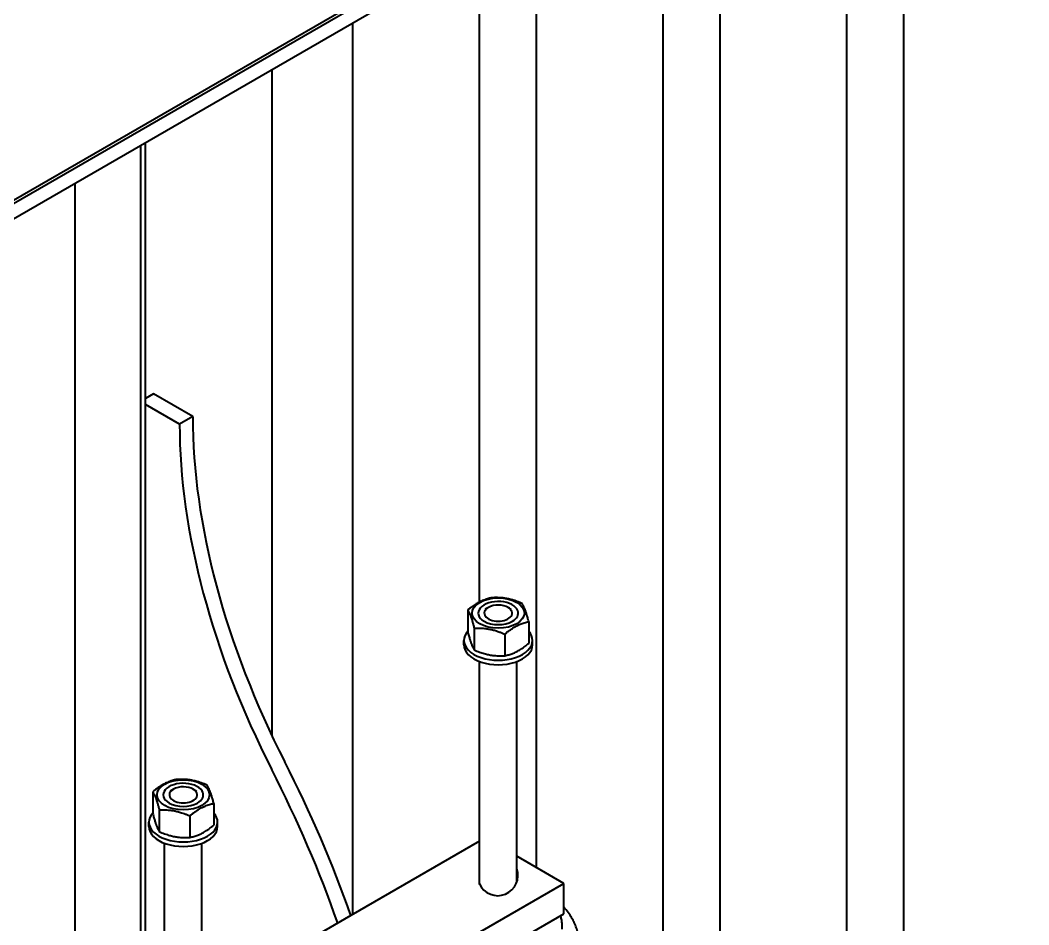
# Model space of a CAD drawing. Header units: millimetres. Extents: x 30271 to 35001, y 5679 to 9007.
# Drawn here: x 31339.5 to 31720, y 6600.1 to 6941.4 of the extents above; entities that cross this region are included whole.
import ezdxf

# ---------------------------------------------------------------- set-up
doc = ezdxf.new("R2010")
doc.units = ezdxf.units.MM
doc.linetypes.add('K5LT_BASIC', pattern=[0])
doc.layers.add('0 VIEW0', color=7, linetype='Continuous')

msp = doc.modelspace()

# ---------------------------------------------------------------- linework, layer by layer
at = {"layer": '0 VIEW0', "color": 5, "linetype": 'K5LT_BASIC', "lineweight": 40}
for p, q in [((30968.907, 6661), (31859.861, 7175.393)), ((30969.079, 6659.854), (31860.033, 7174.247)), ((30969.079, 6654.139), (31860.033, 7168.531)), ((31651.274, 6368.365), (31651.274, 7048.004)), ((31603.516, 6374.08), (31603.516, 7020.431)), ((31581.977, 6328.356), (31581.977, 7007.996)), ((31534.22, 6621.625), (31534.22, 6980.423)), ((31512.681, 6721.852), (31512.681, 6967.987)), ((31672.813, 6414.089), (31672.813, 6950.093)), ((31464.923, 6603.988), (31464.923, 6940.415)), ((31434.355, 6922.766), (31434.355, 6671.59)), ((31386.81, 6558.89), (31386.81, 6895.316)), ((31386.81, 6798.725), (31386.81, 6895.316)), ((31384.857, 6894.189), (31384.857, 6557.762)), ((31360.109, 6879.9), (31360.109, 6433.052)), ((31389.708, 6800.398), (31386.81, 6798.725)), ((31404.557, 6791.824), (31389.708, 6800.398)), ((31399.608, 6788.967), (31386.81, 6796.355)), ((31404.557, 6791.824), (31399.608, 6788.967)), ((31516.083, 6719.834), (31514.845, 6719.119)), ((31523.507, 6719.834), (31524.745, 6719.119)), ((31508.283, 6718.824), (31508.283, 6710.661)), ((31510.745, 6711.97), (31510.745, 6703.807)), ((31531.307, 6714.431), (31531.307, 6706.269)), ((31522.257, 6709.773), (31522.257, 6701.611)), ((31506.845, 6705.688), (31506.845, 6707.402)), ((31532.745, 6705.688), (31532.745, 6707.402)), ((31512.681, 6631.561), (31512.681, 6699.44)), ((31512.795, 6615.277), (31512.795, 6699.398)), ((31526.795, 6616.071), (31526.795, 6699.398)), ((31397.289, 6651.248), (31396.051, 6650.533)), ((31404.713, 6651.248), (31405.951, 6650.533)), ((31389.489, 6650.238), (31389.489, 6642.076)), ((31391.951, 6643.384), (31391.951, 6635.221)), ((31412.513, 6645.846), (31412.513, 6637.683)), ((31403.463, 6641.188), (31403.463, 6633.025)), ((31388.051, 6637.102), (31388.051, 6638.817)), ((31413.951, 6637.102), (31413.951, 6638.817)), ((31393.887, 6549.244), (31393.887, 6630.855)), ((31408.001, 6549.868), (31408.001, 6630.812)), ((31512.795, 6631.627), (31464.222, 6603.583)), ((31544.544, 6615.664), (31526.795, 6625.912)), ((31396.051, 6529.932), (31544.544, 6615.664)), ((31544.544, 6604.233), (31544.544, 6615.664)), ((31396.051, 6518.501), (31544.544, 6604.233)), ((31464.222, 6603.583), (31408.001, 6571.124))]:
    msp.add_line(p, q, dxfattribs=at)
for centre, major_axis, ratio, start_param, end_param in [((31553.05, 6706.092), (-105, 181.865), 0.5773503, 0.7853982, 1.4835299), ((31548.1, 6703.234), (-105, 181.865), 0.5773503, 0.7853982, 1.4835299), ((31519.795, 6717.69), (7.56, 0), 0.5773503, 0.204474, 3.9269908), ((31519.795, 6717.69), (-5.25, 0), 0.5773503, 5.4977871, 10.2101761), ((31519.795, 6717.69), (-5.25, 0), 0.5773503, 4.6860802, 5.4977871), ((31519.795, 6717.69), (-5.25, 0), 0.5773503, 3.9269908, 4.6860802), ((31519.795, 6717.69), (7.56, 0), 0.5773503, 5.4977871, 6.4876593), ((31519.795, 6717.69), (7.56, 0), 0.5773503, 3.9269908, 5.4977871), ((31519.795, 6707.402), (-12.95, 0), 0.5773503, 5.8074869, 6.2831853), ((31519.795, 6707.402), (-12.95, 0), 0.5773503, 3.1415927, 3.6172911), ((31519.795, 6707.402), (-12.95, 0), 0.5773503, 0, 3.1415927), ((31519.795, 6705.688), (-12.95, 0), 0.5773503, 0, 3.1415927), ((31282.682, 6599.308), (-139.997, 242.482), 0.5773503, 4.3961837, 4.6251203), ((31287.632, 6602.166), (-139.997, 242.482), 0.5773503, 4.3961837, 4.6251203), ((31401.001, 6649.105), (7.56, 0), 0.5773503, 0.204474, 3.9269908), ((31401.001, 6649.105), (-5.25, 0), 0.5773503, 5.4977871, 10.2101761), ((31401.001, 6649.105), (-5.25, 0), 0.5773503, 4.6860802, 5.4977871), ((31401.001, 6649.105), (-5.25, 0), 0.5773503, 3.9269908, 4.6860802), ((31401.001, 6649.105), (7.56, 0), 0.5773503, 5.4977871, 6.4876593), ((31401.001, 6649.105), (7.56, 0), 0.5773503, 3.9269908, 5.4977871), ((31401.001, 6638.817), (-12.95, 0), 0.5773503, 5.8074869, 6.2831853), ((31401.001, 6638.817), (-12.95, 0), 0.5773503, 3.1415927, 3.6172911), ((31401.001, 6638.817), (-12.95, 0), 0.5773503, 0, 3.1415927), ((31401.001, 6637.102), (-12.95, 0), 0.5773503, 0, 3.1415927), ((31519.623, 6618.701), (5.401, 5.401), 1, 2.7907385, 5.8440591)]:
    msp.add_ellipse(centre, major_axis=major_axis, ratio=ratio, start_param=start_param, end_param=end_param, dxfattribs=at)
for centre in [(31519.795, 6717.69), (31401.001, 6649.105)]:
    msp.add_ellipse(centre, major_axis=(9.87, 0), ratio=0.5773503, dxfattribs=at)
for points, knots in [([(31517.333, 6723.482), (31517.172, 6723.45), (31516.777, 6723.366), (31516.065, 6723.192), (31515.189, 6722.931), (31514.263, 6722.594), (31513.441, 6722.236), (31512.742, 6721.89), (31512.11, 6721.545), (31511.456, 6721.156), (31510.734, 6720.688), (31509.948, 6720.135), (31509.119, 6719.506), (31508.563, 6719.057), (31508.283, 6718.824)], [0, 0, 0, 0, 0.8210589, 2.0045079, 3.5951997, 5.1938063, 6.5747809, 7.6290118, 8.6189838, 9.6681755, 10.8408458, 12.1821125, 13.5684973, 15, 15, 15, 15]), ([(31528.845, 6721.286), (31528.612, 6721.388), (31528.043, 6721.631), (31527.103, 6722.005), (31526.031, 6722.386), (31525.016, 6722.698), (31524.099, 6722.937), (31523.304, 6723.112), (31522.569, 6723.246), (31521.879, 6723.348), (31521.177, 6723.428), (31520.38, 6723.492), (31519.463, 6723.531), (31518.424, 6723.532), (31517.706, 6723.503), (31517.333, 6723.482)], [0, 0, 0, 0, 0.9948531, 2.4238602, 3.9712093, 5.4759685, 6.6292795, 7.746954, 8.7409396, 9.646873, 10.5822888, 11.6352393, 12.947942, 14.4028622, 16, 16, 16, 16]), ([(31531.307, 6714.431), (31531.24, 6714.694), (31531.108, 6715.206), (31530.912, 6715.937), (31530.719, 6716.619), (31530.529, 6717.258), (31530.344, 6717.845), (31530.167, 6718.373), (31530, 6718.837), (31529.839, 6719.259), (31529.677, 6719.655), (31529.513, 6720.028), (31529.233, 6720.618), (31529.011, 6721.016), (31528.845, 6721.286)], [0, 0, 0, 0, 1.2508534, 2.4625862, 3.6351986, 4.7736446, 5.9170448, 6.9844471, 7.9708973, 8.9130779, 9.8919411, 10.8968875, 11.8912344, 15, 15, 15, 15]), ([(31508.283, 6718.824), (31508.414, 6718.611), (31508.61, 6718.266), (31508.871, 6717.738), (31509.06, 6717.32), (31509.246, 6716.875), (31509.423, 6716.415), (31509.59, 6715.952), (31509.751, 6715.475), (31509.913, 6714.969), (31510.077, 6714.428), (31510.242, 6713.858), (31510.465, 6713.051), (31510.633, 6712.411), (31510.745, 6711.97)], [0, 0, 0, 0, 2.4625862, 3.6351986, 4.7736446, 5.9170448, 6.9844471, 7.9708973, 8.9130779, 9.8919411, 10.8968875, 11.8912344, 12.9012358, 15, 15, 15, 15]), ([(31510.745, 6711.97), (31510.977, 6711.983), (31511.547, 6712.009), (31512.487, 6712.024), (31513.559, 6711.996), (31514.574, 6711.921), (31515.491, 6711.81), (31516.286, 6711.682), (31517.021, 6711.535), (31517.71, 6711.374), (31518.413, 6711.186), (31519.21, 6710.946), (31520.127, 6710.635), (31521.166, 6710.24), (31521.884, 6709.937), (31522.257, 6709.773)], [0, 0, 0, 0, 0.9948531, 2.4238602, 3.9712093, 5.4759686, 6.6292795, 7.746954, 8.7409396, 9.646873, 10.5822888, 11.6352393, 12.947942, 14.4028622, 16, 16, 16, 16]), ([(31522.257, 6709.773), (31522.418, 6709.907), (31522.813, 6710.23), (31523.525, 6710.789), (31524.401, 6711.431), (31525.326, 6712.045), (31526.148, 6712.533), (31526.848, 6712.907), (31527.479, 6713.213), (31528.134, 6713.497), (31528.856, 6713.772), (31529.641, 6714.028), (31530.471, 6714.253), (31531.027, 6714.376), (31531.307, 6714.431)], [0, 0, 0, 0, 0.8210588, 2.0045078, 3.5951996, 5.1938063, 6.5747809, 7.6290118, 8.6189838, 9.6681755, 10.8408458, 12.1821125, 13.5684973, 15, 15, 15, 15]), ([(31508.283, 6710.661), (31508.354, 6710.379), (31508.496, 6709.831), (31508.705, 6709.059), (31508.904, 6708.359), (31509.092, 6707.734), (31509.27, 6707.174), (31509.441, 6706.668), (31509.613, 6706.192), (31509.797, 6705.716), (31510.003, 6705.226), (31510.219, 6704.76), (31510.47, 6704.27), (31510.643, 6703.973), (31510.745, 6703.807)], [0, 0, 0, 0, 1.3442818, 2.63929, 3.8492783, 4.987774, 6.0533308, 7.066721, 8.0730109, 9.1472141, 10.3886384, 11.7987301, 13.0853883, 15, 15, 15, 15]), ([(31522.257, 6701.611), (31522.52, 6701.663), (31523.04, 6701.778), (31523.807, 6701.982), (31524.54, 6702.213), (31525.231, 6702.466), (31525.885, 6702.74), (31526.515, 6703.035), (31527.147, 6703.362), (31527.825, 6703.748), (31528.582, 6704.221), (31529.377, 6704.766), (31530.3, 6705.451), (31530.932, 6705.958), (31531.307, 6706.269)], [0, 0, 0, 0, 1.3442818, 2.63929, 3.8492782, 4.987774, 6.0533308, 7.066721, 8.0730109, 9.1472141, 10.3886384, 11.7987301, 13.0853883, 15, 15, 15, 15]), ([(31510.745, 6703.807), (31511.08, 6703.66), (31511.741, 6703.38), (31512.717, 6703.003), (31513.649, 6702.68), (31514.528, 6702.41), (31515.36, 6702.188), (31516.161, 6702.006), (31516.965, 6701.855), (31517.827, 6701.727), (31518.79, 6701.627), (31519.801, 6701.57), (31520.975, 6701.556), (31521.78, 6701.584), (31522.257, 6701.611)], [0, 0, 0, 0, 1.3442818, 2.63929, 3.8492783, 4.987774, 6.0533308, 7.0667211, 8.0730109, 9.1472141, 10.3886384, 11.7987301, 13.0853883, 15, 15, 15, 15]), ([(31398.539, 6654.896), (31398.378, 6654.864), (31397.983, 6654.781), (31397.271, 6654.606), (31396.395, 6654.346), (31395.469, 6654.008), (31394.647, 6653.65), (31393.948, 6653.304), (31393.316, 6652.959), (31392.662, 6652.57), (31391.94, 6652.102), (31391.155, 6651.55), (31390.325, 6650.92), (31389.769, 6650.471), (31389.489, 6650.238)], [0, 0, 0, 0, 0.8210589, 2.0045079, 3.5951997, 5.1938063, 6.5747809, 7.6290118, 8.6189838, 9.6681755, 10.8408458, 12.1821125, 13.5684973, 15, 15, 15, 15]), ([(31410.051, 6652.7), (31409.818, 6652.802), (31409.249, 6653.046), (31408.309, 6653.419), (31407.237, 6653.8), (31406.222, 6654.112), (31405.305, 6654.351), (31404.51, 6654.526), (31403.775, 6654.66), (31403.086, 6654.762), (31402.383, 6654.842), (31401.586, 6654.907), (31400.669, 6654.945), (31399.63, 6654.946), (31398.912, 6654.918), (31398.539, 6654.896)], [0, 0, 0, 0, 0.9948531, 2.4238602, 3.9712093, 5.4759685, 6.6292795, 7.746954, 8.7409396, 9.646873, 10.5822888, 11.6352393, 12.947942, 14.4028622, 16, 16, 16, 16]), ([(31412.513, 6645.846), (31412.446, 6646.109), (31412.314, 6646.62), (31412.118, 6647.352), (31411.925, 6648.034), (31411.735, 6648.672), (31411.55, 6649.26), (31411.373, 6649.788), (31411.206, 6650.252), (31411.045, 6650.674), (31410.883, 6651.069), (31410.719, 6651.442), (31410.439, 6652.032), (31410.217, 6652.431), (31410.051, 6652.7)], [0, 0, 0, 0, 1.2508534, 2.4625862, 3.6351986, 4.7736446, 5.9170448, 6.9844471, 7.9708973, 8.9130779, 9.8919411, 10.8968875, 11.8912344, 15, 15, 15, 15]), ([(31389.489, 6650.238), (31389.62, 6650.025), (31389.816, 6649.68), (31390.077, 6649.153), (31390.267, 6648.734), (31390.452, 6648.29), (31390.629, 6647.829), (31390.796, 6647.367), (31390.957, 6646.89), (31391.119, 6646.383), (31391.283, 6645.842), (31391.448, 6645.272), (31391.671, 6644.466), (31391.839, 6643.825), (31391.951, 6643.384)], [0, 0, 0, 0, 2.4625862, 3.6351986, 4.7736446, 5.9170448, 6.9844471, 7.9708973, 8.9130779, 9.8919411, 10.8968875, 11.8912344, 12.9012358, 15, 15, 15, 15]), ([(31391.951, 6643.384), (31392.184, 6643.397), (31392.753, 6643.424), (31393.693, 6643.439), (31394.765, 6643.411), (31395.78, 6643.335), (31396.697, 6643.224), (31397.492, 6643.096), (31398.227, 6642.95), (31398.916, 6642.788), (31399.619, 6642.601), (31400.416, 6642.361), (31401.333, 6642.049), (31402.372, 6641.654), (31403.09, 6641.352), (31403.463, 6641.188)], [0, 0, 0, 0, 0.9948531, 2.4238602, 3.9712093, 5.4759686, 6.6292795, 7.746954, 8.7409396, 9.646873, 10.5822888, 11.6352393, 12.947942, 14.4028622, 16, 16, 16, 16]), ([(31403.463, 6641.188), (31403.624, 6641.322), (31404.019, 6641.644), (31404.731, 6642.203), (31405.607, 6642.845), (31406.533, 6643.459), (31407.354, 6643.948), (31408.054, 6644.321), (31408.686, 6644.627), (31409.34, 6644.911), (31410.062, 6645.187), (31410.847, 6645.443), (31411.677, 6645.667), (31412.233, 6645.79), (31412.513, 6645.846)], [0, 0, 0, 0, 0.8210588, 2.0045078, 3.5951996, 5.1938063, 6.5747809, 7.6290118, 8.6189838, 9.6681755, 10.8408458, 12.1821125, 13.5684973, 15, 15, 15, 15]), ([(31389.489, 6642.076), (31389.56, 6641.793), (31389.702, 6641.245), (31389.911, 6640.474), (31390.11, 6639.773), (31390.298, 6639.148), (31390.476, 6638.589), (31390.647, 6638.083), (31390.819, 6637.606), (31391.003, 6637.13), (31391.209, 6636.641), (31391.426, 6636.174), (31391.677, 6635.685), (31391.849, 6635.387), (31391.951, 6635.221)], [0, 0, 0, 0, 1.3442818, 2.63929, 3.8492783, 4.987774, 6.0533308, 7.066721, 8.0730109, 9.1472141, 10.3886384, 11.7987301, 13.0853883, 15, 15, 15, 15]), ([(31403.463, 6633.025), (31403.726, 6633.078), (31404.247, 6633.192), (31405.014, 6633.396), (31405.746, 6633.627), (31406.437, 6633.88), (31407.091, 6634.154), (31407.721, 6634.449), (31408.353, 6634.776), (31409.031, 6635.162), (31409.788, 6635.635), (31410.583, 6636.181), (31411.506, 6636.865), (31412.138, 6637.372), (31412.513, 6637.683)], [0, 0, 0, 0, 1.3442818, 2.63929, 3.8492782, 4.987774, 6.0533308, 7.066721, 8.0730109, 9.1472141, 10.3886384, 11.7987301, 13.0853883, 15, 15, 15, 15]), ([(31391.951, 6635.221), (31392.286, 6635.074), (31392.947, 6634.794), (31393.923, 6634.418), (31394.855, 6634.094), (31395.734, 6633.824), (31396.566, 6633.602), (31397.367, 6633.42), (31398.171, 6633.269), (31399.033, 6633.142), (31399.996, 6633.042), (31401.007, 6632.985), (31402.181, 6632.97), (31402.986, 6632.998), (31403.463, 6633.025)], [0, 0, 0, 0, 1.3442818, 2.63929, 3.8492783, 4.987774, 6.0533308, 7.0667211, 8.0730109, 9.1472141, 10.3886384, 11.7987301, 13.0853883, 15, 15, 15, 15]), ([(31550.248, 6591.535), (31550.3, 6592.149), (31550.337, 6593.387), (31550.195, 6595.254), (31549.849, 6597.132), (31549.293, 6599.018), (31548.517, 6600.913), (31547.507, 6602.809), (31546.203, 6604.768), (31545.148, 6606.053), (31544.544, 6606.719)], [0, 0, 0, 0, 1.2671554, 2.5397991, 3.8287889, 5.1444625, 6.4963646, 7.8928383, 9.3404627, 11, 11, 11, 11]), ([(31543.232, 6603.476), (31543.355, 6603.059), (31543.579, 6602.15), (31543.781, 6600.743), (31543.824, 6599.471), (31543.783, 6598.699), (31543.759, 6598.416)], [0, 0, 0, 0, 1.7655461, 3.8099281, 5.8245101, 7, 7, 7, 7])]:
    msp.add_open_spline(points, degree=3, knots=knots, dxfattribs=at)

doc.saveas('drawing.dxf')
